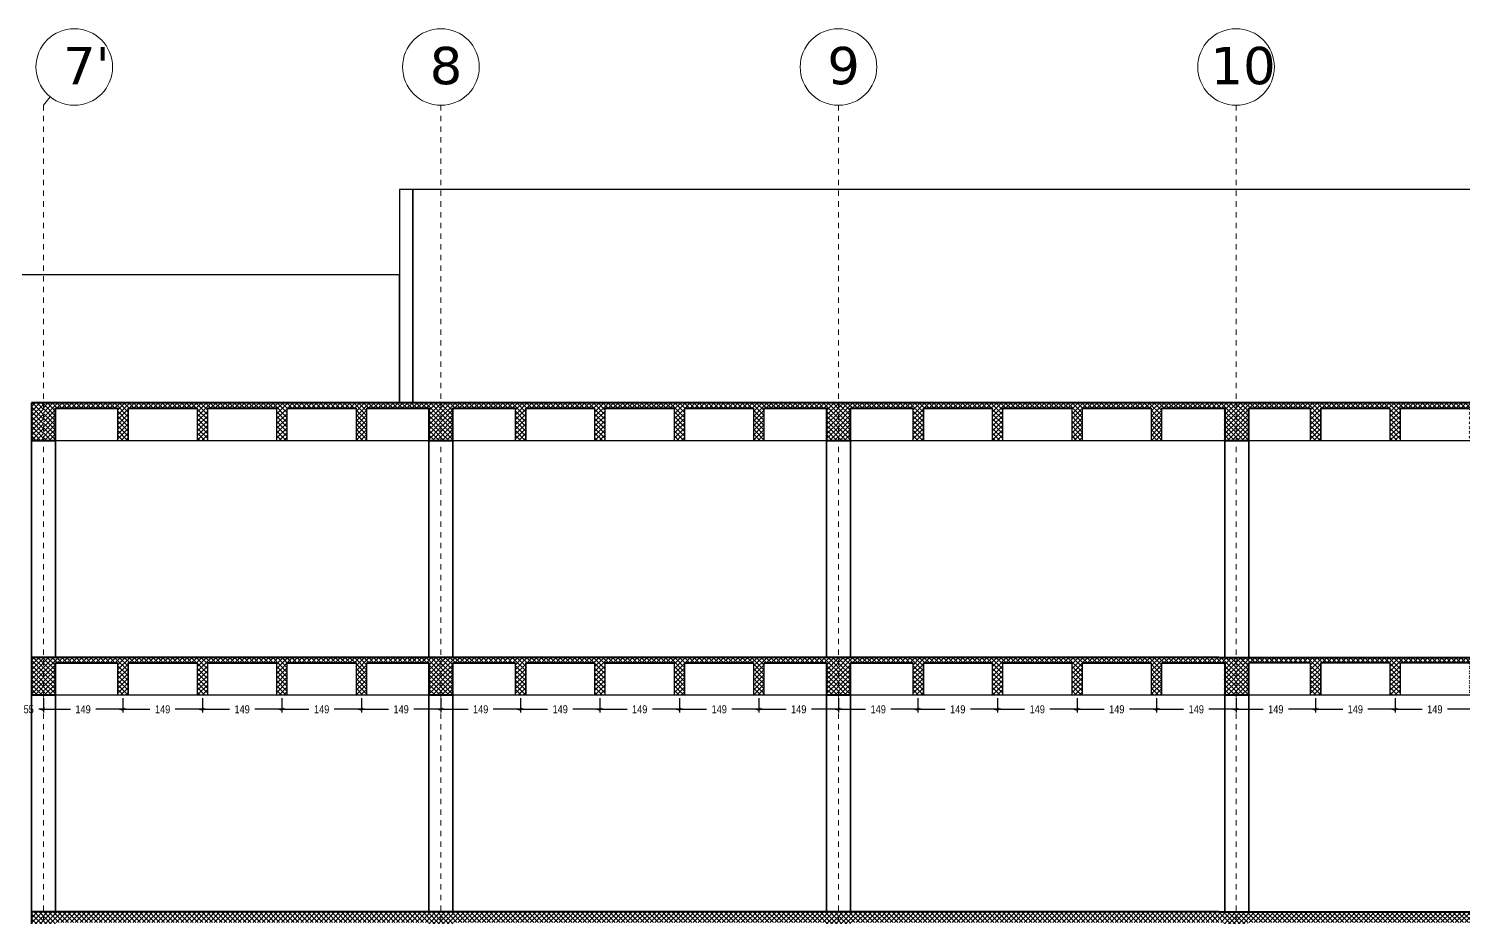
# Model space of a CAD drawing. Header units: metres. Extents: x 7509067 to 7509712, y 4726925 to 4727058.
# Drawn here: x 7509116.85 to 7509143.74, y 4726990.25 to 4727006.91 of the extents above; entities that cross this region are included whole.
import ezdxf

# ---------------------------------------------------------------- set-up
doc = ezdxf.new("R2010")
doc.units = ezdxf.units.M
doc.header["$PDMODE"] = 32
doc.header["$PDSIZE"] = 0.2
doc.linetypes.add('DASHED', pattern=[0.75, 0.5, -0.25])
for name, color, linetype, lineweight in [('Akset_Pen_No__13', 13, 'Continuous', 18), ('muri', 7, 'Continuous', 40), ('New_01 Bodrumi_Pen_No__87', 87, 'Continuous', 18), ('Spotat', 1, 'Continuous', 15)]:
    doc.layers.add(name, color=color, linetype=linetype, lineweight=lineweight)
doc.layers.add('New_01 Bodrumi_Pen_No__29', color=7, linetype='Continuous', lineweight=18, true_color=0x261713)
doc.styles.add('Dimensionet CM', font='swissc.ttf', dxfattribs={"height": 15})
doc.styles.add('Mini shkronjat', font='simplex.shx', dxfattribs={"height": 6})
doc.dimstyles.new('Dimensionet CM', dxfattribs={"dimtxt": 10, "dimasz": 6, "dimexe": 6, "dimexo": 6, "dimgap": 10, "dimtad": 0, "dimtih": 1, "dimtoh": 1, "dimtxsty": 'Dimensionet CM', "dimblk": 'ARCHTICK', "dimcen": 1, "dimdle": 6, "dimadec": 0, "dimazin": 0, "dimtfac": 1, "dimtmove": 0, "dimatfit": 3, "dimldrblk": 'ARCHTICK', "dimfxl": 1, "dimarcsym": 0})

# ---------------------------------------------------------------- blocks, each defined once
blk = doc.blocks.new('_ArchTick')
at = {"layer": 'Spotat', "color": 0, "const_width": 0.15}
blk.add_lwpolyline([(-0.5, -0.5), (0.5, 0.5)], dxfattribs=at)
blk = doc.blocks.new('*D166')
at = {"color": 0, "lineweight": -2, "transparency": 16777216}
for p, q in [((444995.5, 129665), (444995.5, 129637.8)), ((445050.5, 129665), (445050.5, 129637.8)), ((444995.5, 129643.8), (444989.5, 129643.8)), ((444995.5, 129643.8), (445004.1, 129643.8)), ((445050.5, 129643.8), (445042, 129643.8)), ((445050.5, 129643.8), (445056.5, 129643.8))]:
    blk.add_line(p, q, dxfattribs=at)
at = {"layer": 'Defpoints', "color": 0, "transparency": 16777216}
for p in [(444995.5, 129671), (445050.5, 129671), (445050.5, 129643.8)]:
    blk.add_point(p, dxfattribs=at)
at = {"color": 0, "lineweight": -2, "transparency": 16777216, "xscale": 6, "yscale": 6, "zscale": 6}
blk.add_blockref('_ArchTick', (444995.5, 129643.8), dxfattribs=at)
at = {"color": 0, "lineweight": -2, "transparency": 16777216, "xscale": 6, "yscale": 6, "zscale": 6, "rotation": 180}
blk.add_blockref('_ArchTick', (445050.5, 129643.8), dxfattribs=at)
at = {"color": 0, "transparency": 16777216, "insert": (445023, 129643.8), "char_height": 15, "attachment_point": 5, "style": 'Dimensionet CM'}
blk.add_mtext('55', dxfattribs=at)
blk = doc.blocks.new('*D167')
at = {"color": 0, "lineweight": -2, "transparency": 16777216}
for p, q in [((445050.5, 129665), (445050.5, 129637.8)), ((445199.5, 129665), (445199.5, 129637.8)), ((445044.5, 129643.8), (445101.3, 129643.8)), ((445205.5, 129643.8), (445148.7, 129643.8))]:
    blk.add_line(p, q, dxfattribs=at)
at = {"layer": 'Defpoints', "color": 0, "transparency": 16777216}
for p in [(445050.5, 129671), (445199.5, 129671), (445199.5, 129643.8)]:
    blk.add_point(p, dxfattribs=at)
at = {"color": 0, "lineweight": -2, "transparency": 16777216, "xscale": 6, "yscale": 6, "zscale": 6, "rotation": 180}
blk.add_blockref('_ArchTick', (445050.5, 129643.8), dxfattribs=at)
at = {"color": 0, "lineweight": -2, "transparency": 16777216, "xscale": 6, "yscale": 6, "zscale": 6}
blk.add_blockref('_ArchTick', (445199.5, 129643.8), dxfattribs=at)
at = {"color": 0, "transparency": 16777216, "insert": (445125, 129643.8), "char_height": 15, "attachment_point": 5, "style": 'Dimensionet CM'}
blk.add_mtext('149', dxfattribs=at)
blk = doc.blocks.new('*D168')
at = {"color": 0, "lineweight": -2, "transparency": 16777216}
for p, q in [((445199.5, 129665), (445199.5, 129637.8)), ((445348.5, 129665), (445348.5, 129637.8)), ((445193.5, 129643.8), (445250.3, 129643.8)), ((445354.5, 129643.8), (445297.7, 129643.8))]:
    blk.add_line(p, q, dxfattribs=at)
at = {"layer": 'Defpoints', "color": 0, "transparency": 16777216}
for p in [(445199.5, 129671), (445348.5, 129671), (445348.5, 129643.8)]:
    blk.add_point(p, dxfattribs=at)
at = {"color": 0, "lineweight": -2, "transparency": 16777216, "xscale": 6, "yscale": 6, "zscale": 6, "rotation": 180}
blk.add_blockref('_ArchTick', (445199.5, 129643.8), dxfattribs=at)
at = {"color": 0, "lineweight": -2, "transparency": 16777216, "xscale": 6, "yscale": 6, "zscale": 6}
blk.add_blockref('_ArchTick', (445348.5, 129643.8), dxfattribs=at)
at = {"color": 0, "transparency": 16777216, "insert": (445274, 129643.8), "char_height": 15, "attachment_point": 5, "style": 'Dimensionet CM'}
blk.add_mtext('149', dxfattribs=at)
blk = doc.blocks.new('*D169')
at = {"color": 0, "lineweight": -2, "transparency": 16777216}
for p, q in [((445348.5, 129665), (445348.5, 129637.8)), ((445497.5, 129665), (445497.5, 129637.8)), ((445342.5, 129643.8), (445399.3, 129643.8)), ((445503.5, 129643.8), (445446.7, 129643.8))]:
    blk.add_line(p, q, dxfattribs=at)
at = {"layer": 'Defpoints', "color": 0, "transparency": 16777216}
for p in [(445348.5, 129671), (445497.5, 129671), (445497.5, 129643.8)]:
    blk.add_point(p, dxfattribs=at)
at = {"color": 0, "lineweight": -2, "transparency": 16777216, "xscale": 6, "yscale": 6, "zscale": 6, "rotation": 180}
blk.add_blockref('_ArchTick', (445348.5, 129643.8), dxfattribs=at)
at = {"color": 0, "lineweight": -2, "transparency": 16777216, "xscale": 6, "yscale": 6, "zscale": 6}
blk.add_blockref('_ArchTick', (445497.5, 129643.8), dxfattribs=at)
at = {"color": 0, "transparency": 16777216, "insert": (445423, 129643.8), "char_height": 15, "attachment_point": 5, "style": 'Dimensionet CM'}
blk.add_mtext('149', dxfattribs=at)
blk = doc.blocks.new('*D170')
at = {"color": 0, "lineweight": -2, "transparency": 16777216}
for p, q in [((445497.5, 129665), (445497.5, 129637.8)), ((445646.5, 129665), (445646.5, 129637.8)), ((445491.5, 129643.8), (445548.3, 129643.8)), ((445652.5, 129643.8), (445595.7, 129643.8))]:
    blk.add_line(p, q, dxfattribs=at)
at = {"layer": 'Defpoints', "color": 0, "transparency": 16777216}
for p in [(445497.5, 129671), (445646.5, 129671), (445646.5, 129643.8)]:
    blk.add_point(p, dxfattribs=at)
at = {"color": 0, "lineweight": -2, "transparency": 16777216, "xscale": 6, "yscale": 6, "zscale": 6, "rotation": 180}
blk.add_blockref('_ArchTick', (445497.5, 129643.8), dxfattribs=at)
at = {"color": 0, "lineweight": -2, "transparency": 16777216, "xscale": 6, "yscale": 6, "zscale": 6}
blk.add_blockref('_ArchTick', (445646.5, 129643.8), dxfattribs=at)
at = {"color": 0, "transparency": 16777216, "insert": (445572, 129643.8), "char_height": 15, "attachment_point": 5, "style": 'Dimensionet CM'}
blk.add_mtext('149', dxfattribs=at)
blk = doc.blocks.new('*D171')
at = {"color": 0, "lineweight": -2, "transparency": 16777216}
for p, q in [((445646.5, 129665), (445646.5, 129637.8)), ((445795.5, 129665), (445795.5, 129637.8)), ((445640.5, 129643.8), (445697.3, 129643.8)), ((445801.5, 129643.8), (445744.7, 129643.8))]:
    blk.add_line(p, q, dxfattribs=at)
at = {"layer": 'Defpoints', "color": 0, "transparency": 16777216}
for p in [(445646.5, 129671), (445795.5, 129671), (445795.5, 129643.8)]:
    blk.add_point(p, dxfattribs=at)
at = {"color": 0, "lineweight": -2, "transparency": 16777216, "xscale": 6, "yscale": 6, "zscale": 6, "rotation": 180}
blk.add_blockref('_ArchTick', (445646.5, 129643.8), dxfattribs=at)
at = {"color": 0, "lineweight": -2, "transparency": 16777216, "xscale": 6, "yscale": 6, "zscale": 6}
blk.add_blockref('_ArchTick', (445795.5, 129643.8), dxfattribs=at)
at = {"color": 0, "transparency": 16777216, "insert": (445721, 129643.8), "char_height": 15, "attachment_point": 5, "style": 'Dimensionet CM'}
blk.add_mtext('149', dxfattribs=at)
blk = doc.blocks.new('*D172')
at = {"color": 0, "lineweight": -2, "transparency": 16777216}
for p, q in [((445795.5, 129665), (445795.5, 129637.8)), ((445944.5, 129665), (445944.5, 129637.8)), ((445789.5, 129643.8), (445846.3, 129643.8)), ((445950.5, 129643.8), (445893.7, 129643.8))]:
    blk.add_line(p, q, dxfattribs=at)
at = {"layer": 'Defpoints', "color": 0, "transparency": 16777216}
for p in [(445795.5, 129671), (445944.5, 129671), (445944.5, 129643.8)]:
    blk.add_point(p, dxfattribs=at)
at = {"color": 0, "lineweight": -2, "transparency": 16777216, "xscale": 6, "yscale": 6, "zscale": 6, "rotation": 180}
blk.add_blockref('_ArchTick', (445795.5, 129643.8), dxfattribs=at)
at = {"color": 0, "lineweight": -2, "transparency": 16777216, "xscale": 6, "yscale": 6, "zscale": 6}
blk.add_blockref('_ArchTick', (445944.5, 129643.8), dxfattribs=at)
at = {"color": 0, "transparency": 16777216, "insert": (445870, 129643.8), "char_height": 15, "attachment_point": 5, "style": 'Dimensionet CM'}
blk.add_mtext('149', dxfattribs=at)
blk = doc.blocks.new('*D173')
at = {"color": 0, "lineweight": -2, "transparency": 16777216}
for p, q in [((445944.5, 129665), (445944.5, 129637.8)), ((446093.5, 129665), (446093.5, 129637.8)), ((445938.5, 129643.8), (445995.3, 129643.8)), ((446099.5, 129643.8), (446042.7, 129643.8))]:
    blk.add_line(p, q, dxfattribs=at)
at = {"layer": 'Defpoints', "color": 0, "transparency": 16777216}
for p in [(445944.5, 129671), (446093.5, 129671), (446093.5, 129643.8)]:
    blk.add_point(p, dxfattribs=at)
at = {"color": 0, "lineweight": -2, "transparency": 16777216, "xscale": 6, "yscale": 6, "zscale": 6, "rotation": 180}
blk.add_blockref('_ArchTick', (445944.5, 129643.8), dxfattribs=at)
at = {"color": 0, "lineweight": -2, "transparency": 16777216, "xscale": 6, "yscale": 6, "zscale": 6}
blk.add_blockref('_ArchTick', (446093.5, 129643.8), dxfattribs=at)
at = {"color": 0, "transparency": 16777216, "insert": (446019, 129643.8), "char_height": 15, "attachment_point": 5, "style": 'Dimensionet CM'}
blk.add_mtext('149', dxfattribs=at)
blk = doc.blocks.new('*D174')
at = {"color": 0, "lineweight": -2, "transparency": 16777216}
for p, q in [((446093.5, 129665), (446093.5, 129637.8)), ((446242.5, 129665), (446242.5, 129637.8)), ((446087.5, 129643.8), (446144.3, 129643.8)), ((446248.5, 129643.8), (446191.7, 129643.8))]:
    blk.add_line(p, q, dxfattribs=at)
at = {"layer": 'Defpoints', "color": 0, "transparency": 16777216}
for p in [(446093.5, 129671), (446242.5, 129671), (446242.5, 129643.8)]:
    blk.add_point(p, dxfattribs=at)
at = {"color": 0, "lineweight": -2, "transparency": 16777216, "xscale": 6, "yscale": 6, "zscale": 6, "rotation": 180}
blk.add_blockref('_ArchTick', (446093.5, 129643.8), dxfattribs=at)
at = {"color": 0, "lineweight": -2, "transparency": 16777216, "xscale": 6, "yscale": 6, "zscale": 6}
blk.add_blockref('_ArchTick', (446242.5, 129643.8), dxfattribs=at)
at = {"color": 0, "transparency": 16777216, "insert": (446168, 129643.8), "char_height": 15, "attachment_point": 5, "style": 'Dimensionet CM'}
blk.add_mtext('149', dxfattribs=at)
blk = doc.blocks.new('*D175')
at = {"color": 0, "lineweight": -2, "transparency": 16777216}
for p, q in [((446242.5, 129665), (446242.5, 129637.8)), ((446391.5, 129665), (446391.5, 129637.8)), ((446236.5, 129643.8), (446293.3, 129643.8)), ((446397.5, 129643.8), (446340.7, 129643.8))]:
    blk.add_line(p, q, dxfattribs=at)
at = {"layer": 'Defpoints', "color": 0, "transparency": 16777216}
for p in [(446242.5, 129671), (446391.5, 129671), (446391.5, 129643.8)]:
    blk.add_point(p, dxfattribs=at)
at = {"color": 0, "lineweight": -2, "transparency": 16777216, "xscale": 6, "yscale": 6, "zscale": 6, "rotation": 180}
blk.add_blockref('_ArchTick', (446242.5, 129643.8), dxfattribs=at)
at = {"color": 0, "lineweight": -2, "transparency": 16777216, "xscale": 6, "yscale": 6, "zscale": 6}
blk.add_blockref('_ArchTick', (446391.5, 129643.8), dxfattribs=at)
at = {"color": 0, "transparency": 16777216, "insert": (446317, 129643.8), "char_height": 15, "attachment_point": 5, "style": 'Dimensionet CM'}
blk.add_mtext('149', dxfattribs=at)
blk = doc.blocks.new('*D176')
at = {"color": 0, "lineweight": -2, "transparency": 16777216}
for p, q in [((446391.5, 129665), (446391.5, 129637.8)), ((446540.5, 129665), (446540.5, 129637.8)), ((446385.5, 129643.8), (446442.3, 129643.8)), ((446546.5, 129643.8), (446489.7, 129643.8))]:
    blk.add_line(p, q, dxfattribs=at)
at = {"layer": 'Defpoints', "color": 0, "transparency": 16777216}
for p in [(446391.5, 129671), (446540.5, 129671), (446540.5, 129643.8)]:
    blk.add_point(p, dxfattribs=at)
at = {"color": 0, "lineweight": -2, "transparency": 16777216, "xscale": 6, "yscale": 6, "zscale": 6, "rotation": 180}
blk.add_blockref('_ArchTick', (446391.5, 129643.8), dxfattribs=at)
at = {"color": 0, "lineweight": -2, "transparency": 16777216, "xscale": 6, "yscale": 6, "zscale": 6}
blk.add_blockref('_ArchTick', (446540.5, 129643.8), dxfattribs=at)
at = {"color": 0, "transparency": 16777216, "insert": (446466, 129643.8), "char_height": 15, "attachment_point": 5, "style": 'Dimensionet CM'}
blk.add_mtext('149', dxfattribs=at)
blk = doc.blocks.new('*D177')
at = {"color": 0, "lineweight": -2, "transparency": 16777216}
for p, q in [((446540.5, 129665), (446540.5, 129637.8)), ((446689.5, 129665), (446689.5, 129637.8)), ((446534.5, 129643.8), (446591.3, 129643.8)), ((446695.5, 129643.8), (446638.7, 129643.8))]:
    blk.add_line(p, q, dxfattribs=at)
at = {"layer": 'Defpoints', "color": 0, "transparency": 16777216}
for p in [(446540.5, 129671), (446689.5, 129671), (446689.5, 129643.8)]:
    blk.add_point(p, dxfattribs=at)
at = {"color": 0, "lineweight": -2, "transparency": 16777216, "xscale": 6, "yscale": 6, "zscale": 6, "rotation": 180}
blk.add_blockref('_ArchTick', (446540.5, 129643.8), dxfattribs=at)
at = {"color": 0, "lineweight": -2, "transparency": 16777216, "xscale": 6, "yscale": 6, "zscale": 6}
blk.add_blockref('_ArchTick', (446689.5, 129643.8), dxfattribs=at)
at = {"color": 0, "transparency": 16777216, "insert": (446615, 129643.8), "char_height": 15, "attachment_point": 5, "style": 'Dimensionet CM'}
blk.add_mtext('149', dxfattribs=at)
blk = doc.blocks.new('*D178')
at = {"color": 0, "lineweight": -2, "transparency": 16777216}
for p, q in [((446689.5, 129665), (446689.5, 129637.8)), ((446838.5, 129665), (446838.5, 129637.8)), ((446683.5, 129643.8), (446740.3, 129643.8)), ((446844.5, 129643.8), (446787.7, 129643.8))]:
    blk.add_line(p, q, dxfattribs=at)
at = {"layer": 'Defpoints', "color": 0, "transparency": 16777216}
for p in [(446689.5, 129671), (446838.5, 129671), (446838.5, 129643.8)]:
    blk.add_point(p, dxfattribs=at)
at = {"color": 0, "lineweight": -2, "transparency": 16777216, "xscale": 6, "yscale": 6, "zscale": 6, "rotation": 180}
blk.add_blockref('_ArchTick', (446689.5, 129643.8), dxfattribs=at)
at = {"color": 0, "lineweight": -2, "transparency": 16777216, "xscale": 6, "yscale": 6, "zscale": 6}
blk.add_blockref('_ArchTick', (446838.5, 129643.8), dxfattribs=at)
at = {"color": 0, "transparency": 16777216, "insert": (446764, 129643.8), "char_height": 15, "attachment_point": 5, "style": 'Dimensionet CM'}
blk.add_mtext('149', dxfattribs=at)
blk = doc.blocks.new('*D179')
at = {"color": 0, "lineweight": -2, "transparency": 16777216}
for p, q in [((446838.5, 129665), (446838.5, 129637.8)), ((446987.5, 129665), (446987.5, 129637.8)), ((446832.5, 129643.8), (446889.3, 129643.8)), ((446993.5, 129643.8), (446936.7, 129643.8))]:
    blk.add_line(p, q, dxfattribs=at)
at = {"layer": 'Defpoints', "color": 0, "transparency": 16777216}
for p in [(446838.5, 129671), (446987.5, 129671), (446987.5, 129643.8)]:
    blk.add_point(p, dxfattribs=at)
at = {"color": 0, "lineweight": -2, "transparency": 16777216, "xscale": 6, "yscale": 6, "zscale": 6, "rotation": 180}
blk.add_blockref('_ArchTick', (446838.5, 129643.8), dxfattribs=at)
at = {"color": 0, "lineweight": -2, "transparency": 16777216, "xscale": 6, "yscale": 6, "zscale": 6}
blk.add_blockref('_ArchTick', (446987.5, 129643.8), dxfattribs=at)
at = {"color": 0, "transparency": 16777216, "insert": (446913, 129643.8), "char_height": 15, "attachment_point": 5, "style": 'Dimensionet CM'}
blk.add_mtext('149', dxfattribs=at)
blk = doc.blocks.new('*D180')
at = {"color": 0, "lineweight": -2, "transparency": 16777216}
for p, q in [((446987.5, 129665), (446987.5, 129637.8)), ((447136.5, 129665), (447136.5, 129637.8)), ((446981.5, 129643.8), (447038.3, 129643.8)), ((447142.5, 129643.8), (447085.7, 129643.8))]:
    blk.add_line(p, q, dxfattribs=at)
at = {"layer": 'Defpoints', "color": 0, "transparency": 16777216}
for p in [(446987.5, 129671), (447136.5, 129671), (447136.5, 129643.8)]:
    blk.add_point(p, dxfattribs=at)
at = {"color": 0, "lineweight": -2, "transparency": 16777216, "xscale": 6, "yscale": 6, "zscale": 6, "rotation": 180}
blk.add_blockref('_ArchTick', (446987.5, 129643.8), dxfattribs=at)
at = {"color": 0, "lineweight": -2, "transparency": 16777216, "xscale": 6, "yscale": 6, "zscale": 6}
blk.add_blockref('_ArchTick', (447136.5, 129643.8), dxfattribs=at)
at = {"color": 0, "transparency": 16777216, "insert": (447062, 129643.8), "char_height": 15, "attachment_point": 5, "style": 'Dimensionet CM'}
blk.add_mtext('149', dxfattribs=at)
blk = doc.blocks.new('*D181')
at = {"color": 0, "lineweight": -2, "transparency": 16777216}
for p, q in [((447136.5, 129665), (447136.5, 129637.8)), ((447285.5, 129665), (447285.5, 129637.8)), ((447130.5, 129643.8), (447187.3, 129643.8)), ((447291.5, 129643.8), (447234.7, 129643.8))]:
    blk.add_line(p, q, dxfattribs=at)
at = {"layer": 'Defpoints', "color": 0, "transparency": 16777216}
for p in [(447136.5, 129671), (447285.5, 129671), (447285.5, 129643.8)]:
    blk.add_point(p, dxfattribs=at)
at = {"color": 0, "lineweight": -2, "transparency": 16777216, "xscale": 6, "yscale": 6, "zscale": 6, "rotation": 180}
blk.add_blockref('_ArchTick', (447136.5, 129643.8), dxfattribs=at)
at = {"color": 0, "lineweight": -2, "transparency": 16777216, "xscale": 6, "yscale": 6, "zscale": 6}
blk.add_blockref('_ArchTick', (447285.5, 129643.8), dxfattribs=at)
at = {"color": 0, "transparency": 16777216, "insert": (447211, 129643.8), "char_height": 15, "attachment_point": 5, "style": 'Dimensionet CM'}
blk.add_mtext('149', dxfattribs=at)
blk = doc.blocks.new('*D182')
at = {"color": 0, "lineweight": -2, "transparency": 16777216}
for p, q in [((447285.5, 129665), (447285.5, 129637.8)), ((447434.5, 129665), (447434.5, 129637.8)), ((447279.5, 129643.8), (447336.3, 129643.8)), ((447440.5, 129643.8), (447383.7, 129643.8))]:
    blk.add_line(p, q, dxfattribs=at)
at = {"layer": 'Defpoints', "color": 0, "transparency": 16777216}
for p in [(447285.5, 129671), (447434.5, 129671), (447434.5, 129643.8)]:
    blk.add_point(p, dxfattribs=at)
at = {"color": 0, "lineweight": -2, "transparency": 16777216, "xscale": 6, "yscale": 6, "zscale": 6, "rotation": 180}
blk.add_blockref('_ArchTick', (447285.5, 129643.8), dxfattribs=at)
at = {"color": 0, "lineweight": -2, "transparency": 16777216, "xscale": 6, "yscale": 6, "zscale": 6}
blk.add_blockref('_ArchTick', (447434.5, 129643.8), dxfattribs=at)
at = {"color": 0, "transparency": 16777216, "insert": (447360, 129643.8), "char_height": 15, "attachment_point": 5, "style": 'Dimensionet CM'}
blk.add_mtext('149', dxfattribs=at)
blk = doc.blocks.new('*D183')
at = {"color": 0, "lineweight": -2, "transparency": 16777216}
for p, q in [((447434.5, 129665), (447434.5, 129637.8)), ((447583.5, 129665), (447583.5, 129637.8)), ((447428.5, 129643.8), (447485.3, 129643.8)), ((447589.5, 129643.8), (447532.7, 129643.8))]:
    blk.add_line(p, q, dxfattribs=at)
at = {"layer": 'Defpoints', "color": 0, "transparency": 16777216}
for p in [(447434.5, 129671), (447583.5, 129671), (447583.5, 129643.8)]:
    blk.add_point(p, dxfattribs=at)
at = {"color": 0, "lineweight": -2, "transparency": 16777216, "xscale": 6, "yscale": 6, "zscale": 6, "rotation": 180}
blk.add_blockref('_ArchTick', (447434.5, 129643.8), dxfattribs=at)
at = {"color": 0, "lineweight": -2, "transparency": 16777216, "xscale": 6, "yscale": 6, "zscale": 6}
blk.add_blockref('_ArchTick', (447583.5, 129643.8), dxfattribs=at)
at = {"color": 0, "transparency": 16777216, "insert": (447509, 129643.8), "char_height": 15, "attachment_point": 5, "style": 'Dimensionet CM'}
blk.add_mtext('149', dxfattribs=at)
blk = doc.blocks.new('*D184')
at = {"color": 0, "lineweight": -2, "transparency": 16777216}
for p, q in [((447583.5, 129665), (447583.5, 129637.8)), ((447732.5, 129665), (447732.5, 129637.8)), ((447577.5, 129643.8), (447634.3, 129643.8)), ((447738.5, 129643.8), (447681.7, 129643.8))]:
    blk.add_line(p, q, dxfattribs=at)
at = {"layer": 'Defpoints', "color": 0, "transparency": 16777216}
for p in [(447583.5, 129671), (447732.5, 129671), (447732.5, 129643.8)]:
    blk.add_point(p, dxfattribs=at)
at = {"color": 0, "lineweight": -2, "transparency": 16777216, "xscale": 6, "yscale": 6, "zscale": 6, "rotation": 180}
blk.add_blockref('_ArchTick', (447583.5, 129643.8), dxfattribs=at)
at = {"color": 0, "lineweight": -2, "transparency": 16777216, "xscale": 6, "yscale": 6, "zscale": 6}
blk.add_blockref('_ArchTick', (447732.5, 129643.8), dxfattribs=at)
at = {"color": 0, "transparency": 16777216, "insert": (447658, 129643.8), "char_height": 15, "attachment_point": 5, "style": 'Dimensionet CM'}
blk.add_mtext('149', dxfattribs=at)
blk = doc.blocks.new('A$C3AEC7A1F')
h = blk.add_hatch()
h.set_pattern_fill('ANSI37', color=256, scale=2, angle=90, style=0)
h.set_pattern_definition([(135, (-134213.647, 70377.724), (-4.49012806, -4.49012806), []), (225, (-134213.647, 70377.724), (4.49012806, -4.49012806), [])])
h.paths.add_polyline_path([(5024.832, 2004.884), (5047.332, 2004.884), (5047.332, 2074.884), (5024.832, 2074.884)])
h = blk.add_hatch()
h.set_pattern_fill('ANSI37', color=256, scale=2, angle=90, style=0)
h.set_pattern_definition([(135, (-130433.647, 70837.724), (-4.49012806, -4.49012806), []), (225, (-130433.647, 70837.724), (4.49012806, -4.49012806), [])])
h.paths.add_polyline_path([(5792.332, 2074.884), (5047.332, 2074.884), (5047.332, 2004.884), (5069.832, 2004.884), (5069.832, 2064.884), (5186.332, 2064.884), (5186.332, 2004.884), (5206.332, 2004.884), (5206.332, 2064.884), (5335.332, 2064.884), (5335.332, 2004.884), (5355.332, 2004.884), (5355.332, 2064.884), (5484.332, 2064.884), (5484.332, 2004.884), (5504.332, 2004.884), (5504.332, 2064.884), (5633.332, 2064.884), (5633.332, 2004.884), (5653.332, 2004.884), (5653.332, 2064.884), (5769.832, 2064.884), (5769.832, 2004.884), (5792.332, 2004.884)])
h = blk.add_hatch()
h.set_pattern_fill('ANSI37', color=256, scale=2, angle=90, style=0)
h.set_pattern_definition([(135, (-129688.647, 70837.724), (-4.49012806, -4.49012806), []), (225, (-129688.647, 70837.724), (4.49012806, -4.49012806), [])])
h.paths.add_polyline_path([(6537.332, 2074.884), (5792.332, 2074.884), (5792.332, 2004.884), (5814.832, 2004.884), (5814.832, 2064.884), (5931.332, 2064.884), (5931.332, 2004.884), (5951.332, 2004.884), (5951.332, 2064.884), (6080.332, 2064.884), (6080.332, 2004.884), (6100.332, 2004.884), (6100.332, 2064.884), (6229.332, 2064.884), (6229.332, 2004.884), (6249.332, 2004.884), (6249.332, 2064.884), (6378.332, 2064.884), (6378.332, 2004.884), (6398.332, 2004.884), (6398.332, 2064.884), (6514.832, 2064.884), (6514.832, 2004.884), (6537.332, 2004.884)])
h = blk.add_hatch()
h.set_pattern_fill('ANSI37', color=256, scale=2, angle=90, style=0)
h.set_pattern_definition([(135, (-128943.647, 70837.724), (-4.49012806, -4.49012806), []), (225, (-128943.647, 70837.724), (4.49012806, -4.49012806), [])])
h.paths.add_polyline_path([(7282.332, 2074.884), (6537.332, 2074.884), (6537.332, 2004.884), (6559.832, 2004.884), (6559.832, 2064.884), (6676.332, 2064.884), (6676.332, 2004.884), (6696.332, 2004.884), (6696.332, 2064.884), (6825.332, 2064.884), (6825.332, 2004.884), (6845.332, 2004.884), (6845.332, 2064.884), (6974.332, 2064.884), (6974.332, 2004.884), (6994.332, 2004.884), (6994.332, 2064.884), (7123.332, 2064.884), (7123.332, 2004.884), (7143.332, 2004.884), (7143.332, 2064.884), (7259.832, 2064.884), (7259.832, 2004.884), (7282.332, 2004.884)])
h = blk.add_hatch()
h.set_pattern_fill('ANSI37', color=256, scale=2, angle=90, style=0)
h.set_pattern_definition([(135, (-128198.647, 70837.724), (-4.49012806, -4.49012806), []), (225, (-128198.647, 70837.724), (4.49012806, -4.49012806), [])])
h.paths.add_polyline_path([(8027.332, 2074.884), (7282.332, 2074.884), (7282.332, 2004.884), (7304.832, 2004.884), (7304.832, 2064.884), (7421.332, 2064.884), (7421.332, 2004.884), (7441.332, 2004.884), (7441.332, 2064.884), (7570.332, 2064.884), (7570.332, 2004.884), (7590.332, 2004.884), (7590.332, 2064.884), (7719.332, 2064.884), (7719.332, 2004.884), (7739.332, 2004.884), (7739.332, 2064.884), (7868.332, 2064.884), (7868.332, 2004.884), (7888.332, 2004.884), (7888.332, 2064.884), (8004.832, 2064.884), (8004.832, 2004.884), (8027.332, 2004.884)])
h = blk.add_hatch()
h.set_pattern_fill('ANSI37', color=256, scale=2, angle=90, style=0)
h.set_pattern_definition([(135, (-134213.647, 70360.724), (-4.49012806, -4.49012806), []), (225, (-134213.647, 70360.724), (4.49012806, -4.49012806), [])])
h.paths.add_polyline_path([(5047.332, 1597.884), (5024.832, 1597.884), (5024.832, 1527.884), (5047.332, 1527.884)])
h = blk.add_hatch()
h.set_pattern_fill('ANSI37', color=256, scale=2, angle=90, style=0)
h.set_pattern_definition([(135, (-131178.647, 70360.724), (-4.49012806, -4.49012806), []), (225, (-131178.647, 70360.724), (4.49012806, -4.49012806), [])])
h.paths.add_polyline_path([(5792.332, 1597.884), (5769.832, 1597.884), (5769.832, 1597.884), (5069.832, 1597.884), (5069.832, 1597.884), (5047.332, 1597.884), (5047.332, 1527.884), (5069.832, 1527.884), (5069.832, 1587.884), (5186.332, 1587.884), (5186.332, 1527.884), (5206.332, 1527.884), (5206.332, 1587.884), (5335.332, 1587.884), (5335.332, 1527.884), (5355.332, 1527.884), (5355.332, 1587.884), (5484.332, 1587.884), (5484.332, 1527.884), (5504.332, 1527.884), (5504.332, 1587.884), (5633.332, 1587.884), (5633.332, 1527.884), (5653.332, 1527.884), (5653.332, 1587.884), (5769.832, 1587.884), (5769.832, 1527.884), (5792.332, 1527.884)])
h = blk.add_hatch()
h.set_pattern_fill('ANSI37', color=256, scale=2, angle=90, style=0)
h.set_pattern_definition([(135, (-130433.647, 70360.724), (-4.49012806, -4.49012806), []), (225, (-130433.647, 70360.724), (4.49012806, -4.49012806), [])])
h.paths.add_polyline_path([(6537.332, 1597.884), (6514.832, 1597.884), (6514.832, 1597.884), (5814.832, 1597.884), (5814.832, 1597.884), (5792.332, 1597.884), (5792.332, 1527.884), (5814.832, 1527.884), (5814.832, 1587.884), (5931.332, 1587.884), (5931.332, 1527.884), (5951.332, 1527.884), (5951.332, 1587.884), (6080.332, 1587.884), (6080.332, 1527.884), (6100.332, 1527.884), (6100.332, 1587.884), (6229.332, 1587.884), (6229.332, 1527.884), (6249.332, 1527.884), (6249.332, 1587.884), (6378.332, 1587.884), (6378.332, 1527.884), (6398.332, 1527.884), (6398.332, 1587.884), (6514.832, 1587.884), (6514.832, 1527.884), (6537.332, 1527.884)])
h = blk.add_hatch()
h.set_pattern_fill('ANSI37', color=256, scale=2, angle=90, style=0)
h.set_pattern_definition([(135, (-129688.647, 70360.724), (-4.49012806, -4.49012806), []), (225, (-129688.647, 70360.724), (4.49012806, -4.49012806), [])])
h.paths.add_polyline_path([(7282.332, 1597.884), (7259.832, 1597.884), (7259.832, 1597.884), (6559.832, 1597.884), (6559.832, 1597.884), (6537.332, 1597.884), (6537.332, 1527.884), (6559.832, 1527.884), (6559.832, 1587.884), (6676.332, 1587.884), (6676.332, 1527.884), (6696.332, 1527.884), (6696.332, 1587.884), (6825.332, 1587.884), (6825.332, 1527.884), (6845.332, 1527.884), (6845.332, 1587.884), (6974.332, 1587.884), (6974.332, 1527.884), (6994.332, 1527.884), (6994.332, 1587.884), (7123.332, 1587.884), (7123.332, 1527.884), (7143.332, 1527.884), (7143.332, 1587.884), (7259.832, 1587.884), (7259.832, 1527.884), (7282.332, 1527.884)])
h = blk.add_hatch()
h.set_pattern_fill('ANSI37', color=256, scale=2, angle=90, style=0)
h.set_pattern_definition([(135, (-128943.649, 70360.724), (-4.49012806, -4.49012806), []), (225, (-128943.649, 70360.724), (4.49012806, -4.49012806), [])])
h.paths.add_polyline_path([(8027.33, 1597.884), (8004.83, 1597.884), (8004.83, 1597.884), (7304.83, 1597.884), (7304.83, 1597.884), (7282.33, 1597.884), (7282.33, 1527.884), (7304.83, 1527.884), (7304.83, 1587.884), (7421.33, 1587.884), (7421.33, 1527.884), (7441.33, 1527.884), (7441.33, 1587.884), (7570.33, 1587.884), (7570.33, 1527.884), (7590.33, 1527.884), (7590.33, 1587.884), (7719.33, 1587.884), (7719.33, 1527.884), (7739.33, 1527.884), (7739.33, 1587.884), (7868.33, 1587.884), (7868.33, 1527.884), (7888.33, 1527.884), (7888.33, 1587.884), (8004.83, 1587.884), (8004.83, 1527.884), (8027.33, 1527.884)])
h = blk.add_hatch()
h.set_pattern_fill('ANSI37', color=256, scale=2, angle=90, style=0)
h.set_pattern_definition([(135, (-134213.647, 70343.724), (-4.49012806, -4.49012806), []), (225, (-134213.647, 70343.724), (4.49012806, -4.49012806), [])])
h.paths.add_polyline_path([(9539.828, 1120.884), (9517.328, 1120.884), (9517.328, 1000.884), (9539.828, 1000.884)])
h.paths.add_polyline_path([(9517.328, 1120.884), (8772.332, 1120.884), (8772.332, 1000.884), (8794.832, 1000.884), (8794.832, 1000.884), (8794.832, 1050.884), (8794.832, 1050.884), (8794.832, 1050.884), (8794.832, 1100.884), (9494.828, 1100.884), (9494.828, 1050.884), (9494.828, 1050.884), (9494.828, 1000.884), (9517.328, 1000.884)])
h.paths.add_polyline_path([(8772.332, 1120.884), (8027.332, 1120.884), (8027.332, 1000.884), (8049.832, 1000.884), (8049.832, 1100.884), (8749.832, 1100.884), (8749.832, 1050.884), (8749.832, 1050.884), (8749.832, 1000.884), (8772.332, 1000.884)])
h.paths.add_polyline_path([(8027.332, 1120.884), (7282.332, 1120.884), (7282.332, 1000.884), (7304.832, 1000.884), (7304.832, 1050.884), (7304.832, 1100.884), (8004.832, 1100.884), (8004.832, 1050.884), (8004.832, 1050.884), (8004.832, 1000.884), (8027.332, 1000.884)])
h.paths.add_polyline_path([(7282.332, 1120.884), (7249.832, 1120.884), (6537.332, 1120.884), (6537.332, 1000.884), (6559.832, 1000.884), (6559.832, 1050.884), (6559.832, 1100.884), (7259.832, 1100.884), (7259.832, 1000.884), (7282.332, 1000.884)])
h.paths.add_polyline_path([(6537.332, 1120.884), (6537.332, 1120.884), (5792.332, 1120.884), (5792.332, 1000.884), (5814.832, 1000.884), (5814.832, 1050.884), (5814.832, 1100.884), (6514.832, 1100.884), (6514.832, 1000.884), (6537.332, 1000.884)])
h.paths.add_polyline_path([(5792.332, 1120.884), (5792.332, 1120.884), (5069.832, 1120.884), (5069.832, 1120.884), (5047.332, 1120.884), (5047.332, 1000.884), (5069.832, 1000.884), (5069.832, 1050.884), (5069.832, 1100.884), (5769.832, 1100.884), (5769.832, 1000.884), (5792.332, 1000.884)])
h.paths.add_polyline_path([(5047.332, 1120.884), (5024.832, 1120.884), (5024.832, 1000.884), (5047.332, 1000.884)])
for p, q in [((5739.832, 2474.884), (5714.832, 2474.884)), ((5714.832, 2474.884), (5714.832, 2074.884)), ((5739.832, 2074.884), (5739.832, 2474.884)), ((8714.832, 2474.884), (5739.832, 2474.884)), ((5739.832, 2474.884), (5739.832, 2074.884)), ((5714.825, 2314.884), (856.375, 2314.884)), ((5714.825, 2074.884), (5714.825, 2314.884)), ((5024.832, 2074.884), (5714.825, 2074.884)), ((5024.832, 1597.884), (5024.832, 2074.884)), ((5024.832, 2074.884), (5024.832, 1597.884)), ((5024.832, 1597.884), (5024.832, 2074.884)), ((5714.832, 2074.884), (5739.832, 2074.884)), ((5739.832, 2074.884), (8714.832, 2074.884)), ((5186.332, 2064.884), (5069.832, 2064.884)), ((5069.832, 2064.884), (5069.832, 1597.884)), ((5069.832, 1597.884), (5069.832, 2064.884)), ((5069.832, 1597.884), (5069.832, 2064.884)), ((5186.332, 2064.884), (5186.332, 2004.884)), ((5335.332, 2064.884), (5206.332, 2064.884)), ((5206.332, 2064.884), (5206.332, 2004.884)), ((5484.332, 2064.884), (5355.332, 2064.884)), ((5633.332, 2064.884), (5504.332, 2064.884)), ((5759.832, 2064.884), (5653.332, 2064.884)), ((5769.832, 1597.884), (5769.832, 2064.884)), ((5769.832, 2064.884), (5769.832, 1597.884)), ((5769.832, 1597.884), (5769.832, 2064.884)), ((5814.832, 2064.884), (5814.832, 1597.884)), ((5931.332, 2064.884), (5814.832, 2064.884)), ((5814.832, 1597.884), (5814.832, 2064.884)), ((5814.832, 1597.884), (5814.832, 2064.884)), ((5931.332, 2064.884), (5931.332, 2004.884)), ((6080.332, 2064.884), (5951.332, 2064.884)), ((5951.332, 2064.884), (5951.332, 2004.884)), ((6229.332, 2064.884), (6100.332, 2064.884)), ((6378.332, 2064.884), (6249.332, 2064.884)), ((6514.832, 2064.884), (6398.332, 2064.884)), ((6514.832, 1597.884), (6514.832, 2064.884)), ((6514.832, 2064.884), (6514.832, 1597.884)), ((6514.832, 1597.884), (6514.832, 2064.884)), ((6559.832, 2064.884), (6559.832, 1597.884)), ((6676.332, 2064.884), (6559.832, 2064.884)), ((6559.832, 1597.884), (6559.832, 2064.884)), ((6559.832, 1597.884), (6559.832, 2064.884)), ((6676.332, 2064.884), (6676.332, 2004.884)), ((6825.332, 2064.884), (6696.332, 2064.884)), ((6696.332, 2064.884), (6696.332, 2004.884)), ((6974.332, 2064.884), (6845.332, 2064.884)), ((7123.332, 2064.884), (6994.332, 2064.884)), ((7261.082, 2064.884), (7143.332, 2064.884)), ((7261.082, 1597.884), (7261.082, 2064.884)), ((7261.082, 2064.884), (7261.082, 1597.884)), ((7261.082, 1597.884), (7261.082, 2064.884)), ((7306.082, 1597.884), (7306.082, 2064.884)), ((7306.082, 1597.884), (7306.082, 2064.884)), ((7306.082, 2054.884), (7306.082, 1597.884)), ((7421.332, 2064.884), (7421.332, 2004.884)), ((7441.332, 2064.884), (7441.332, 2004.884)), ((5069.832, 2004.884), (9494.828, 2004.884)), ((5024.832, 1597.884), (5714.832, 1597.884)), ((5186.332, 1587.884), (5069.832, 1587.884)), ((5186.332, 1587.884), (5186.332, 1527.884)), ((5335.332, 1587.884), (5206.332, 1587.884)), ((5206.332, 1587.884), (5206.332, 1527.884)), ((5484.332, 1587.884), (5355.332, 1587.884)), ((5633.332, 1587.884), (5504.332, 1587.884)), ((5769.832, 1587.884), (5653.332, 1587.884)), ((5759.832, 1597.884), (6459.832, 1597.884)), ((5769.832, 1597.884), (5814.832, 1597.884)), ((5931.332, 1587.884), (5814.832, 1587.884)), ((5931.332, 1587.884), (5931.332, 1527.884)), ((6080.332, 1587.884), (5951.332, 1587.884)), ((5951.332, 1587.884), (5951.332, 1527.884)), ((6229.332, 1587.884), (6100.332, 1587.884)), ((6378.332, 1587.884), (6249.332, 1587.884)), ((6459.832, 1587.884), (6398.332, 1587.884)), ((6459.832, 1597.884), (6504.832, 1597.884)), ((6504.832, 1597.884), (7204.832, 1597.884)), ((6676.332, 1587.884), (6676.332, 1527.884)), ((6696.332, 1587.884), (6696.332, 1527.884)), ((7204.832, 1597.884), (7249.832, 1597.884)), ((7421.332, 1587.884), (7421.332, 1527.884)), ((7441.332, 1587.884), (7441.332, 1527.884)), ((5024.832, 1120.884), (5024.832, 1577.884)), ((5024.832, 1577.884), (5024.832, 1120.884)), ((5024.832, 1120.884), (5024.832, 1577.884)), ((5069.832, 1577.884), (5069.832, 1120.884)), ((5069.832, 1120.884), (5069.832, 1577.884)), ((5069.832, 1120.884), (5069.832, 1577.884)), ((5769.832, 1120.884), (5769.832, 1577.884)), ((5769.832, 1577.884), (5769.832, 1120.884)), ((5769.832, 1120.884), (5769.832, 1577.884)), ((5814.832, 1577.884), (5814.832, 1120.884)), ((5814.832, 1120.884), (5814.832, 1577.884)), ((5814.832, 1120.884), (5814.832, 1577.884)), ((6514.832, 1120.884), (6514.832, 1577.884)), ((6514.832, 1577.884), (6514.832, 1120.884)), ((6514.832, 1120.884), (6514.832, 1577.884)), ((6559.832, 1577.884), (6559.832, 1120.884)), ((6559.832, 1120.884), (6559.832, 1577.884)), ((6559.832, 1120.884), (6559.832, 1577.884)), ((7261.082, 1120.884), (7261.082, 1577.884)), ((7261.082, 1577.884), (7261.082, 1120.884)), ((7261.082, 1120.884), (7261.082, 1577.884)), ((7306.082, 1577.884), (7306.082, 1120.884)), ((7306.082, 1120.884), (7306.082, 1577.884)), ((7306.082, 1120.884), (7306.082, 1577.884)), ((5069.832, 1527.884), (9494.828, 1527.884)), ((7249.832, 1120.884), (5069.832, 1120.884)), ((5069.832, 1120.884), (5714.832, 1120.884)), ((5714.832, 1120.884), (5759.832, 1120.884)), ((5759.832, 1120.884), (6459.832, 1120.884)), ((6459.832, 1120.884), (6504.832, 1120.884)), ((6504.832, 1120.884), (7204.832, 1120.884)), ((7204.832, 1120.884), (7249.832, 1120.884))]:
    blk.add_line(p, q)
for points in [[(5186.332, 2064.884), (5186.332, 2004.884), (5206.332, 2004.884), (5206.332, 2064.884)], [(5335.332, 2064.884), (5335.332, 2004.884), (5355.332, 2004.884), (5355.332, 2064.884)], [(5484.332, 2064.884), (5484.332, 2004.884), (5504.332, 2004.884), (5504.332, 2064.884)], [(5633.332, 2064.884), (5633.332, 2004.884), (5653.332, 2004.884), (5653.332, 2064.884)], [(5931.332, 2064.884), (5931.332, 2004.884), (5951.332, 2004.884), (5951.332, 2064.884)], [(6080.332, 2064.884), (6080.332, 2004.884), (6100.332, 2004.884), (6100.332, 2064.884)], [(6229.332, 2064.884), (6229.332, 2004.884), (6249.332, 2004.884), (6249.332, 2064.884)], [(6378.332, 2064.884), (6378.332, 2004.884), (6398.332, 2004.884), (6398.332, 2064.884)], [(6676.332, 2064.884), (6676.332, 2004.884), (6696.332, 2004.884), (6696.332, 2064.884)], [(6825.332, 2064.884), (6825.332, 2004.884), (6845.332, 2004.884), (6845.332, 2064.884)], [(6974.332, 2064.884), (6974.332, 2004.884), (6994.332, 2004.884), (6994.332, 2064.884)], [(7123.332, 2064.884), (7123.332, 2004.884), (7143.332, 2004.884), (7143.332, 2064.884)], [(7421.332, 2064.884), (7421.332, 2004.884), (7441.332, 2004.884), (7441.332, 2064.884)], [(7570.332, 2064.884), (7570.332, 2004.884), (7590.332, 2004.884), (7590.332, 2064.884)], [(5186.332, 1587.884), (5186.332, 1527.884), (5206.332, 1527.884), (5206.332, 1587.884)], [(5335.332, 1587.884), (5335.332, 1527.884), (5355.332, 1527.884), (5355.332, 1587.884)], [(5484.332, 1587.884), (5484.332, 1527.884), (5504.332, 1527.884), (5504.332, 1587.884)], [(5633.332, 1587.884), (5633.332, 1527.884), (5653.332, 1527.884), (5653.332, 1587.884)], [(5931.332, 1587.884), (5931.332, 1527.884), (5951.332, 1527.884), (5951.332, 1587.884)], [(6080.332, 1587.884), (6080.332, 1527.884), (6100.332, 1527.884), (6100.332, 1587.884)], [(6229.332, 1587.884), (6229.332, 1527.884), (6249.332, 1527.884), (6249.332, 1587.884)], [(6378.332, 1587.884), (6378.332, 1527.884), (6398.332, 1527.884), (6398.332, 1587.884)], [(6676.332, 1587.884), (6676.332, 1527.884), (6696.332, 1527.884), (6696.332, 1587.884)], [(6825.332, 1587.884), (6825.332, 1527.884), (6845.332, 1527.884), (6845.332, 1587.884)], [(6974.332, 1587.884), (6974.332, 1527.884), (6994.332, 1527.884), (6994.332, 1587.884)], [(7123.332, 1587.884), (7123.332, 1527.884), (7143.332, 1527.884), (7143.332, 1587.884)], [(7421.332, 1587.884), (7421.332, 1527.884), (7441.332, 1527.884), (7441.332, 1587.884)], [(7570.332, 1587.884), (7570.332, 1527.884), (7590.332, 1527.884), (7590.332, 1587.884)]]:
    blk.add_lwpolyline(points)
at = {"layer": 'Akset_Pen_No__13', "color": 251, "ltscale": 2}
blk.add_line((5047.332, 2632.871), (5060.181, 2648.795), dxfattribs=at)
at = {"layer": 'Akset_Pen_No__13', "color": 251, "linetype": 'DASHED', "ltscale": 2}
for p, q in [((5047.332, 2632.871), (5047.332, 0)), ((5792.332, 2632.871), (5792.332, 0)), ((6537.332, 2632.871), (6537.332, 0)), ((7282.332, 2632.871), (7282.332, 0))]:
    blk.add_line(p, q, dxfattribs=at)
at = {"layer": 'Akset_Pen_No__13', "color": 251, "ltscale": 2}
for centre in [(5105.272, 2704.677), (5792.332, 2704.677), (6537.332, 2704.677), (7282.332, 2704.677)]:
    blk.add_circle(centre, 71.805, dxfattribs=at)
at = {"layer": 'muri'}
for p, q in [((7249.832, 2074.884), (5024.832, 2074.884)), ((5024.832, 2074.884), (5024.832, 2004.884)), ((7949.832, 2074.884), (7249.832, 2074.884)), ((5069.832, 2064.884), (5186.332, 2064.884)), ((5069.832, 2004.884), (5069.832, 2064.884)), ((5206.332, 2064.884), (5335.332, 2064.884)), ((5355.332, 2064.884), (5484.332, 2064.884)), ((5504.332, 2064.884), (5633.332, 2064.884)), ((5653.332, 2064.884), (5759.832, 2064.884)), ((5759.832, 2064.884), (5769.832, 2064.884)), ((5769.832, 2064.884), (5769.832, 2004.884)), ((5814.832, 2004.884), (5814.832, 2064.884)), ((5814.832, 2064.884), (5931.332, 2064.884)), ((5951.332, 2064.884), (6080.332, 2064.884)), ((6100.332, 2064.884), (6229.332, 2064.884)), ((6249.332, 2064.884), (6378.332, 2064.884)), ((6398.332, 2064.884), (6514.832, 2064.884)), ((6514.832, 2064.884), (6514.832, 2004.884)), ((6559.832, 2004.884), (6559.832, 2064.884)), ((6559.832, 2064.884), (6676.332, 2064.884)), ((6696.332, 2064.884), (6825.332, 2064.884)), ((6845.332, 2064.884), (6974.332, 2064.884)), ((6994.332, 2064.884), (7123.332, 2064.884)), ((7143.332, 2064.884), (7261.082, 2064.884)), ((7261.082, 2064.884), (7261.082, 2004.884)), ((7306.082, 2004.884), (7306.082, 2064.884)), ((7306.082, 2064.884), (7421.332, 2064.884)), ((7441.332, 2064.884), (7570.332, 2064.884)), ((7590.332, 2064.884), (7719.332, 2064.884)), ((5024.832, 2004.884), (5069.832, 2004.884)), ((5769.832, 2004.884), (5814.832, 2004.884)), ((6514.832, 2004.884), (6559.832, 2004.884)), ((7261.082, 2004.884), (7303.582, 2004.884)), ((7303.582, 2004.884), (7306.082, 2004.884)), ((7249.832, 1597.884), (5024.832, 1597.884)), ((5024.832, 1597.884), (5024.832, 1527.884)), ((5069.832, 1587.884), (5186.332, 1587.884)), ((5069.832, 1527.884), (5069.832, 1587.884)), ((5206.332, 1587.884), (5335.332, 1587.884)), ((5355.332, 1587.884), (5484.332, 1587.884)), ((5504.332, 1587.884), (5633.332, 1587.884)), ((5653.332, 1587.884), (5769.832, 1587.884)), ((5769.832, 1587.884), (5769.832, 1527.884)), ((5814.832, 1527.884), (5814.832, 1587.884)), ((5814.832, 1587.884), (5931.332, 1587.884)), ((5951.332, 1587.884), (6080.332, 1587.884)), ((6100.332, 1587.884), (6229.332, 1587.884)), ((6249.332, 1587.884), (6378.332, 1587.884)), ((6398.332, 1587.884), (6514.832, 1587.884)), ((6514.832, 1587.884), (6514.832, 1527.884)), ((6559.832, 1527.884), (6559.832, 1587.884)), ((6559.832, 1587.884), (6676.332, 1587.884)), ((6696.332, 1587.884), (6825.332, 1587.884)), ((6845.332, 1587.884), (6974.332, 1587.884)), ((6994.332, 1587.884), (7123.332, 1587.884)), ((7143.332, 1587.884), (7261.082, 1587.884)), ((7249.832, 1597.884), (7249.832, 1597.884)), ((7249.832, 1597.884), (9539.828, 1597.884)), ((7261.082, 1587.884), (7261.082, 1527.884)), ((7306.082, 1527.884), (7306.082, 1587.884)), ((7421.332, 1587.884), (7306.082, 1587.884)), ((7570.332, 1587.884), (7441.332, 1587.884)), ((7719.332, 1587.884), (7590.332, 1587.884)), ((5024.832, 1527.884), (5069.832, 1527.884)), ((5769.832, 1527.884), (5814.832, 1527.884)), ((6514.832, 1527.884), (6559.832, 1527.884)), ((7261.082, 1527.884), (7306.082, 1527.884)), ((7249.832, 1120.884), (5024.832, 1120.884)), ((5024.832, 1120.884), (5024.832, 1000.884)), ((7249.832, 1120.884), (9539.828, 1120.884))]:
    blk.add_line(p, q, dxfattribs=at)
at = {"layer": 'New_01 Bodrumi_Pen_No__29', "color": 28, "linetype": 'Continuous', "lineweight": 18, "true_color": 0x261713}
blk.add_line((7247.332, 1120.884), (5069.832, 1120.884), dxfattribs=at)
at = {"layer": 'New_01 Bodrumi_Pen_No__87', "color": 87, "linetype": 'Continuous', "lineweight": 18}
for p, q in [((5714.832, 2474.884), (5714.832, 2074.884)), ((5739.832, 2474.884), (5714.832, 2474.884)), ((5739.832, 2074.884), (5739.832, 2474.884)), ((8714.832, 2474.884), (5739.832, 2474.884)), ((856.375, 2314.884), (5714.825, 2314.884)), ((5714.825, 2314.884), (5714.825, 2074.884))]:
    blk.add_line(p, q, dxfattribs=at)
at = {"color": 251, "char_height": 70, "width": 119.52102, "attachment_point": 1, "style": 'Mini shkronjat'}
for s, insert in [("{\\fVerdana|b0|i0|c0|p34;7'}", (5084.213, 2742.432)), ('{\\fVerdana|b0|i0|c0|p34;8}', (5771.273, 2742.432)), ('{\\fVerdana|b0|i0|c0|p34;9}', (6516.273, 2742.432)), ('{\\fVerdana|b0|i0|c0|p34;10}', (7234.409, 2742.432))]:
    blk.add_mtext(s, dxfattribs=dict(at, insert=insert))
for base, p1, p2, picture, middle in [((5047.332, 1500.758), (4992.332, 1527.884), (5047.332, 1527.884), '*D166', (5019.832, 1500.758)), ((5196.332, 1500.758), (5047.332, 1527.884), (5196.332, 1527.884), '*D167', (5121.832, 1500.758)), ((5345.332, 1500.758), (5196.332, 1527.884), (5345.332, 1527.884), '*D168', (5270.832, 1500.758)), ((5494.332, 1500.758), (5345.332, 1527.884), (5494.332, 1527.884), '*D169', (5419.832, 1500.758)), ((5643.332, 1500.758), (5494.332, 1527.884), (5643.332, 1527.884), '*D170', (5568.832, 1500.758)), ((5792.332, 1500.758), (5643.332, 1527.884), (5792.332, 1527.884), '*D171', (5717.832, 1500.758)), ((5941.332, 1500.758), (5792.332, 1527.884), (5941.332, 1527.884), '*D172', (5866.832, 1500.758)), ((6090.332, 1500.758), (5941.332, 1527.884), (6090.332, 1527.884), '*D173', (6015.832, 1500.758)), ((6239.332, 1500.758), (6090.332, 1527.884), (6239.332, 1527.884), '*D174', (6164.832, 1500.758)), ((6388.332, 1500.758), (6239.332, 1527.884), (6388.332, 1527.884), '*D175', (6313.832, 1500.758)), ((6537.332, 1500.758), (6388.332, 1527.884), (6537.332, 1527.884), '*D176', (6462.832, 1500.758)), ((6686.332, 1500.758), (6537.332, 1527.884), (6686.332, 1527.884), '*D177', (6611.832, 1500.758)), ((6835.332, 1500.758), (6686.332, 1527.884), (6835.332, 1527.884), '*D178', (6760.832, 1500.758)), ((6984.332, 1500.758), (6835.332, 1527.884), (6984.332, 1527.884), '*D179', (6909.832, 1500.758)), ((7133.332, 1500.758), (6984.332, 1527.884), (7133.332, 1527.884), '*D180', (7058.832, 1500.758)), ((7282.33, 1500.758), (7133.332, 1527.884), (7282.33, 1527.884), '*D181', (7207.831, 1500.758)), ((7431.332, 1500.758), (7282.33, 1527.884), (7431.332, 1527.884), '*D182', (7356.831, 1500.758)), ((7580.332, 1500.758), (7431.332, 1527.884), (7580.332, 1527.884), '*D183', (7505.832, 1500.758)), ((7729.332, 1500.758), (7580.332, 1527.884), (7729.332, 1527.884), '*D184', (7654.832, 1500.758))]:
    dim = blk.add_linear_dim(base=base, p1=p1, p2=p2, dimstyle='Dimensionet CM', override={"dimtmove": 1, "dimfxl": 6})
    dim.commit()
    dim.dimension.update_dxf_attribs({"geometry": picture, "text_midpoint": middle, "insert": (-440003.203, -128143.089)})

msp = doc.modelspace()

# ---------------------------------------------------------------- block references
at = {"color": 1, "xscale": 0.01, "yscale": 0.01, "zscale": 0.01}
msp.add_blockref('A$C3AEC7A1F', (7509066.654, 4726979.146), dxfattribs=at)

doc.saveas('drawing.dxf')
